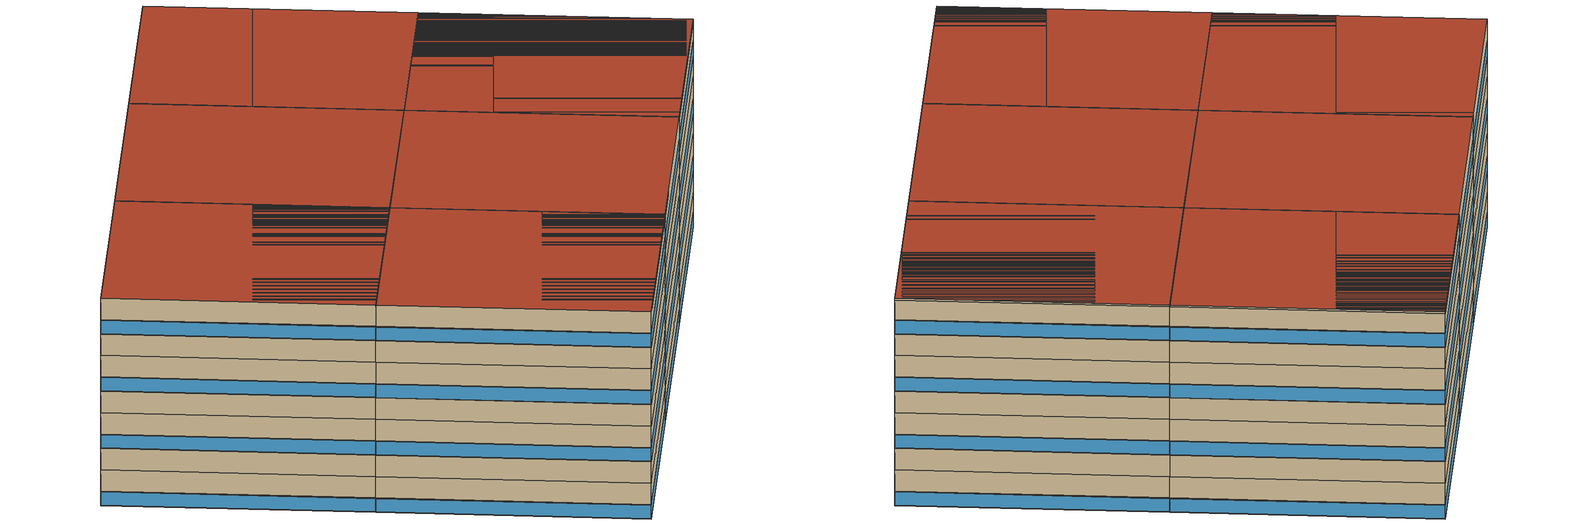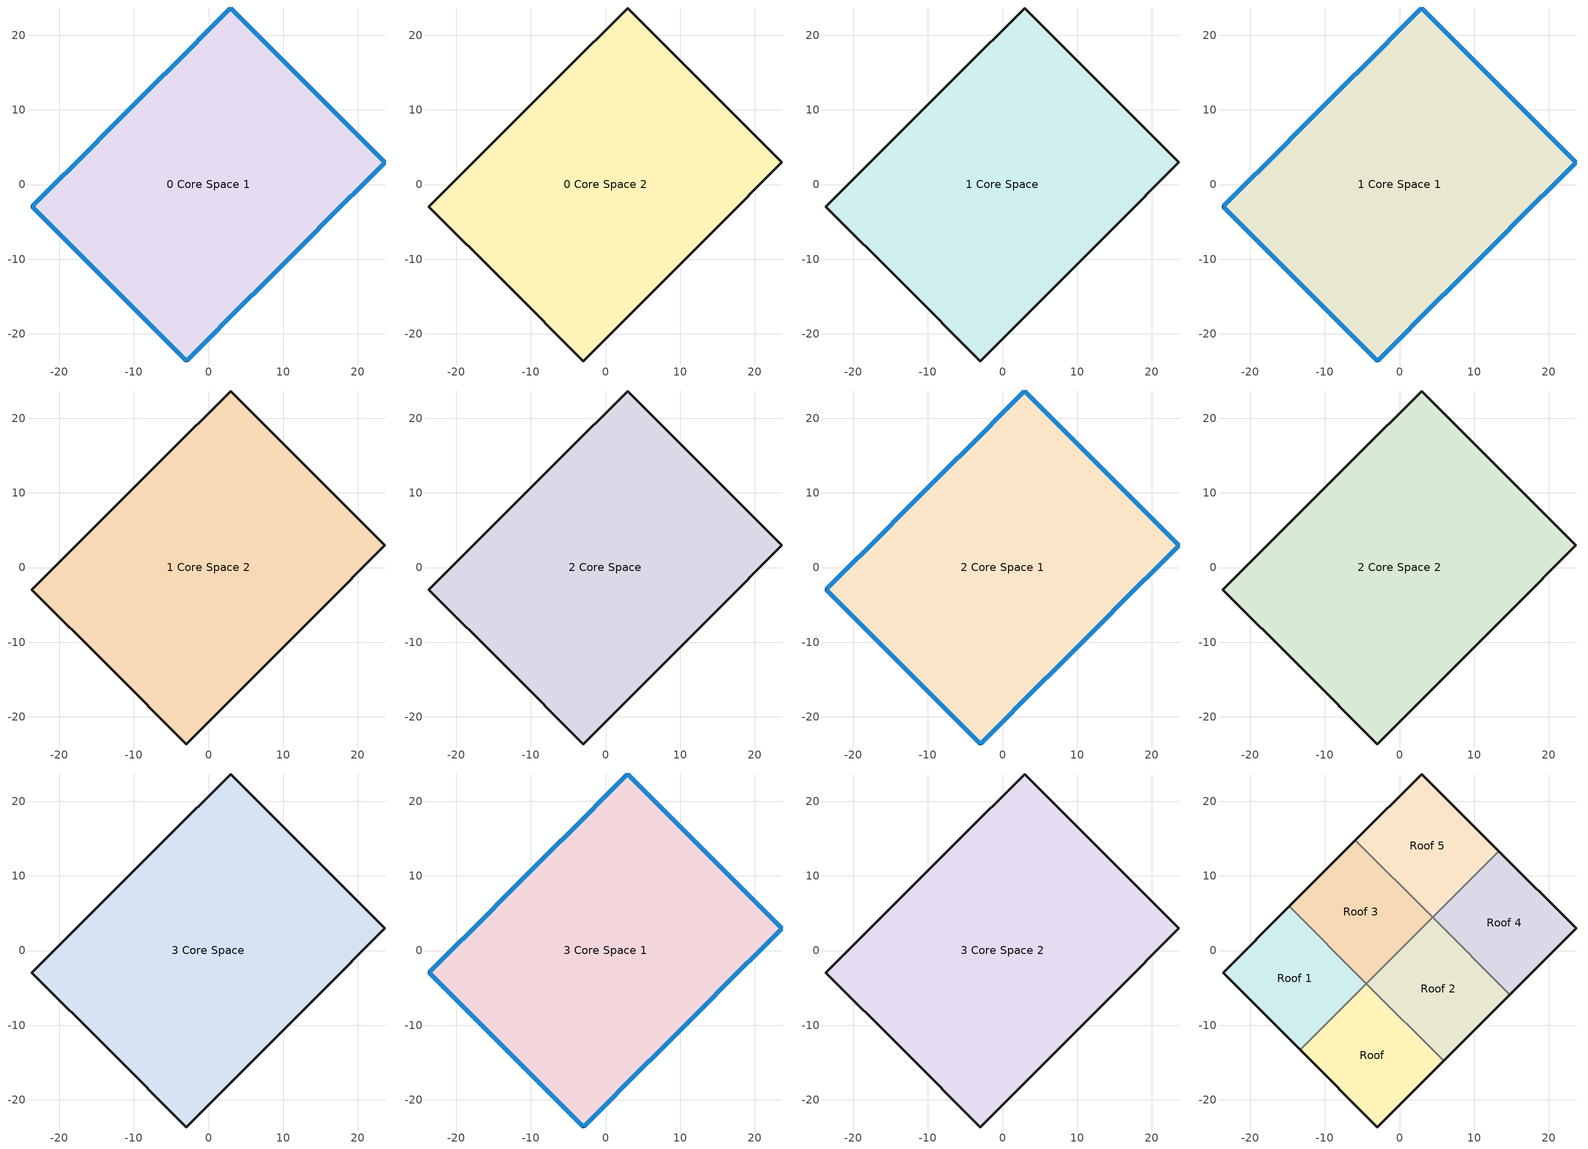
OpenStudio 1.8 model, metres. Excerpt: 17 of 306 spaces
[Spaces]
0 Core Space 1
 floor to 0 Core Space: -2.96,-23.65 -13.31,-13.31 -23.65,-2.96 -14.78,5.91 -5.91,14.78 2.96,23.65 13.31,13.31 23.65,2.96 14.78,-5.91 5.91,-14.78 z1.25
 wall outside: -13.31,-13.31 -2.96,-23.65 5.91,-14.78 14.78,-5.91 23.65,2.96 13.31,13.31 2.96,23.65 -5.91,14.78 -14.78,5.91 -23.65,-2.96 -13.31,-13.31 z1.25:2.08
 window: -23.63,-2.98 -13.33,-13.29 / 5.93,-14.76 14.76,-5.93 / -13.29,-13.33 -2.98,-23.63 / -5.93,14.76 -14.76,5.93 / 13.29,13.33 2.98,23.63 / -2.94,-23.63 5.89,-14.8 / 2.94,23.63 -5.89,14.8 / -14.8,5.89 -23.63,-2.94 / 14.8,-5.89 23.63,2.94 / 23.63,2.98 13.33,13.29 z1.27:2.05
0 Core Space 2
 floor to 0 Core Space 1: -2.96,-23.65 -13.31,-13.31 -23.65,-2.96 -14.78,5.91 -5.91,14.78 2.96,23.65 13.31,13.31 23.65,2.96 14.78,-5.91 5.91,-14.78 z2.08
 wall outside: -13.31,-13.31 -2.96,-23.65 5.91,-14.78 14.78,-5.91 23.65,2.96 13.31,13.31 2.96,23.65 -5.91,14.78 -14.78,5.91 -23.65,-2.96 -13.31,-13.31 z2.08:3.33
1 Core Space
 floor to 0 Core Space 2: -2.96,-23.65 -13.31,-13.31 -23.65,-2.96 -14.78,5.91 -5.91,14.78 2.96,23.65 13.31,13.31 23.65,2.96 14.78,-5.91 5.91,-14.78 z3.33
 wall outside: -13.31,-13.31 -2.96,-23.65 5.91,-14.78 14.78,-5.91 23.65,2.96 13.31,13.31 2.96,23.65 -5.91,14.78 -14.78,5.91 -23.65,-2.96 -13.31,-13.31 z3.33:4.58
1 Core Space 1
 floor to 1 Core Space: -2.96,-23.65 -13.31,-13.31 -23.65,-2.96 -14.78,5.91 -5.91,14.78 2.96,23.65 13.31,13.31 23.65,2.96 14.78,-5.91 5.91,-14.78 z4.58
 wall outside: -13.31,-13.31 -2.96,-23.65 5.91,-14.78 14.78,-5.91 23.65,2.96 13.31,13.31 2.96,23.65 -5.91,14.78 -14.78,5.91 -23.65,-2.96 -13.31,-13.31 z4.58:5.41
 window: -14.8,5.89 -23.63,-2.94 / -13.29,-13.33 -2.98,-23.63 / -23.63,-2.98 -13.33,-13.29 / -5.93,14.76 -14.76,5.93 / -2.94,-23.63 5.89,-14.8 / 13.29,13.33 2.98,23.63 / 2.94,23.63 -5.89,14.8 / 14.8,-5.89 23.63,2.94 / 5.93,-14.76 14.76,-5.93 / 23.63,2.98 13.33,13.29 z4.6:5.38
1 Core Space 2
 floor to 1 Core Space 1: -2.96,-23.65 -13.31,-13.31 -23.65,-2.96 -14.78,5.91 -5.91,14.78 2.96,23.65 13.31,13.31 23.65,2.96 14.78,-5.91 5.91,-14.78 z5.41
 wall outside: -13.31,-13.31 -2.96,-23.65 5.91,-14.78 14.78,-5.91 23.65,2.96 13.31,13.31 2.96,23.65 -5.91,14.78 -14.78,5.91 -23.65,-2.96 -13.31,-13.31 z5.41:6.66
2 Core Space
 floor to 1 Core Space 2: -2.96,-23.65 -13.31,-13.31 -23.65,-2.96 -14.78,5.91 -5.91,14.78 2.96,23.65 13.31,13.31 23.65,2.96 14.78,-5.91 5.91,-14.78 z6.66
 wall outside: -13.31,-13.31 -2.96,-23.65 5.91,-14.78 14.78,-5.91 23.65,2.96 13.31,13.31 2.96,23.65 -5.91,14.78 -14.78,5.91 -23.65,-2.96 -13.31,-13.31 z6.66:7.91
2 Core Space 1
 floor to 2 Core Space: -2.96,-23.65 -13.31,-13.31 -23.65,-2.96 -14.78,5.91 -5.91,14.78 2.96,23.65 13.31,13.31 23.65,2.96 14.78,-5.91 5.91,-14.78 z7.91
 wall outside: -13.31,-13.31 -2.96,-23.65 5.91,-14.78 14.78,-5.91 23.65,2.96 13.31,13.31 2.96,23.65 -5.91,14.78 -14.78,5.91 -23.65,-2.96 -13.31,-13.31 z7.91:8.74
 window: -13.29,-13.33 -2.98,-23.63 / 14.8,-5.89 23.63,2.94 / -2.94,-23.63 5.89,-14.8 / -5.93,14.76 -14.76,5.93 / -14.8,5.89 -23.63,-2.94 / -23.63,-2.98 -13.33,-13.29 / 2.94,23.63 -5.89,14.8 / 23.63,2.98 13.33,13.29 / 13.29,13.33 2.98,23.63 / 5.93,-14.76 14.76,-5.93 z7.93:8.71
2 Core Space 2
 floor to 2 Core Space 1: -2.96,-23.65 -13.31,-13.31 -23.65,-2.96 -14.78,5.91 -5.91,14.78 2.96,23.65 13.31,13.31 23.65,2.96 14.78,-5.91 5.91,-14.78 z8.74
 wall outside: -13.31,-13.31 -2.96,-23.65 5.91,-14.78 14.78,-5.91 23.65,2.96 13.31,13.31 2.96,23.65 -5.91,14.78 -14.78,5.91 -23.65,-2.96 -13.31,-13.31 z8.74:9.99
3 Core Space
 floor to 2 Core Space 2: -2.96,-23.65 -13.31,-13.31 -23.65,-2.96 -14.78,5.91 -5.91,14.78 2.96,23.65 13.31,13.31 23.65,2.96 14.78,-5.91 5.91,-14.78 z9.99
 wall outside: -13.31,-13.31 -2.96,-23.65 5.91,-14.78 14.78,-5.91 23.65,2.96 13.31,13.31 2.96,23.65 -5.91,14.78 -14.78,5.91 -23.65,-2.96 -13.31,-13.31 z9.99:11.24
3 Core Space 1
 floor to 3 Core Space: -2.96,-23.65 -13.31,-13.31 -23.65,-2.96 -14.78,5.91 -5.91,14.78 2.96,23.65 13.31,13.31 23.65,2.96 14.78,-5.91 5.91,-14.78 z11.24
 wall outside: -13.31,-13.31 -2.96,-23.65 5.91,-14.78 14.78,-5.91 23.65,2.96 13.31,13.31 2.96,23.65 -5.91,14.78 -14.78,5.91 -23.65,-2.96 -13.31,-13.31 z11.24:12.07
 window: -14.8,5.89 -23.63,-2.94 / 13.29,13.33 2.98,23.63 / 23.63,2.98 13.33,13.29 / 2.94,23.63 -5.89,14.8 / -13.29,-13.33 -2.98,-23.63 / -23.63,-2.98 -13.33,-13.29 / -5.93,14.76 -14.76,5.93 / -2.94,-23.63 5.89,-14.8 / 5.93,-14.76 14.76,-5.93 / 14.8,-5.89 23.63,2.94 z11.26:12.04
3 Core Space 2
 floor to 3 Core Space 1: -2.96,-23.65 -13.31,-13.31 -23.65,-2.96 -14.78,5.91 -5.91,14.78 2.96,23.65 13.31,13.31 23.65,2.96 14.78,-5.91 5.91,-14.78 z12.07
 wall outside: -13.31,-13.31 -2.96,-23.65 5.91,-14.78 14.78,-5.91 23.65,2.96 13.31,13.31 2.96,23.65 -5.91,14.78 -14.78,5.91 -23.65,-2.96 -13.31,-13.31 z12.07:13.32
 roof outside: 5.91,-14.78 14.78,-5.91 23.65,2.96 13.31,13.31 2.96,23.65 -5.91,14.78 -14.78,5.91 -23.65,-2.96 -13.31,-13.31 -2.96,-23.65 z13.32
Roof
 floor ground: -2.96,-23.65 -13.31,-13.31 -4.44,-4.44 5.91,-14.78 z13.22
 wall outside: -13.31,-13.31 -2.96,-23.65 5.91,-14.78 z13.22:13.32
 wall to Roof 1: -4.44,-4.44 -13.31,-13.31 z13.22:13.32
 wall to Roof 2: 5.91,-14.78 -4.44,-4.44 z13.22:13.32
 roof outside: 5.91,-14.78 -4.44,-4.44 -13.31,-13.31 -2.96,-23.65 z13.32
Roof 1
 floor ground: -13.31,-13.31 -23.65,-2.96 -14.78,5.91 -4.44,-4.44 z13.22
 wall outside: -14.78,5.91 -23.65,-2.96 -13.31,-13.31 z13.22:13.32
 wall to Roof 3: -4.44,-4.44 -14.78,5.91 z13.22:13.32
 roof outside: -4.44,-4.44 -14.78,5.91 -23.65,-2.96 -13.31,-13.31 z13.32
Roof 2
 floor ground: 5.91,-14.78 -4.44,-4.44 4.44,4.44 14.78,-5.91 z13.22
 wall outside: 5.91,-14.78 14.78,-5.91 z13.22:13.32
 wall to Roof 3: 4.44,4.44 -4.44,-4.44 z13.22:13.32
 wall to Roof 4: 14.78,-5.91 4.44,4.44 z13.22:13.32
 roof outside: 14.78,-5.91 4.44,4.44 -4.44,-4.44 5.91,-14.78 z13.32
Roof 3
 floor ground: -4.44,-4.44 -14.78,5.91 -5.91,14.78 4.44,4.44 z13.22
 wall outside: -5.91,14.78 -14.78,5.91 z13.22:13.32
 wall to Roof 5: 4.44,4.44 -5.91,14.78 z13.22:13.32
 roof outside: 4.44,4.44 -5.91,14.78 -14.78,5.91 -4.44,-4.44 z13.32
Roof 4
 floor ground: 14.78,-5.91 4.44,4.44 13.31,13.31 23.65,2.96 z13.22
 wall outside: 14.78,-5.91 23.65,2.96 13.31,13.31 z13.22:13.32
 wall to Roof 5: 13.31,13.31 4.44,4.44 z13.22:13.32
 roof outside: 23.65,2.96 13.31,13.31 4.44,4.44 14.78,-5.91 z13.32
Roof 5
 floor ground: 4.44,4.44 -5.91,14.78 2.96,23.65 13.31,13.31 z13.22
 wall outside: 13.31,13.31 2.96,23.65 -5.91,14.78 z13.22:13.32
 roof outside: 13.31,13.31 2.96,23.65 -5.91,14.78 4.44,4.44 z13.32
[Building]
Building 1: North Axis {deg}=0; Default Construction Set=MyConsturction
[Construction]
ASHRAE 90.1-2004 ExtWall Mass ClimateZone 6: 1IN Stucco, 8IN CONCRETE HW RefBldg, Mass NonRes Wall Insulation-1.69, 1/2IN Gypsum
Interior Window: Clear 3mm
Interior Partition: G05 25mm wood
Exterior Door: F08 Metal surface, I01 25mm insulation board
ASHRAE 90.1-2004 ExtWindow ClimateZone 4-6: Fixed Window 3.24/0.39/0.31
[Material] Thermal Absorptance=0.9
Name | Roughness | Thickness {m} | Conductivity {W/m-K} | Density {kg/m3} | Specific Heat {J/kg-K} | Solar Absorptance | Visible Absorptance
1IN Stucco | Smooth | 0.0253 | 0.6918 | 1858 | 837 | 0.92 | 0.92
8IN CONCRETE HW RefBldg | Rough | 0.2032 | 1.311 | 2240 | 836.8 | 0.7 | 0.7
Mass NonRes Wall Insulation-1.69 | MediumRough | 0.0623673 | 0.049 | 265 | 836.8 | 0.7 | 0.7
1/2IN Gypsum | Smooth | 0.0127 | 0.16 | 784.9 | 830 | 0.4 | 0.4
G05 25mm wood | MediumSmooth | 0.0254 | 0.15 | 608 | 1630 | 0.5 | 0.5
F08 Metal surface | Smooth | 0.0008 | 45.28 | 7824 | 500 | 0.7 | 0.7
I01 25mm insulation board | MediumRough | 0.0254 | 0.03 | 43 | 1210 | 0.6 | 0.6
[WindowMaterial:SimpleGlazingSystem]
Fixed Window 3.24/0.39/0.31: U-Factor {W/m2-K}=3.23646; Solar Heat Gain Coefficient=0.39; Visible Transmittance=0.31
[WindowMaterial:Glazing]
Clear 3mm: Optical Data Type=SpectralAverage; Thickness {m}=0.003; Solar Transmittance at Normal Incidence=0.837; Front Side Solar Reflectance at Normal Incidence=0.075; Back Side Solar Reflectance at Normal Incidence=0; Visible Transmittance at Normal Incidence=0.898; Front Side Visible Reflectance at Normal Incidence=0.081; Back Side Visible Reflectance at Normal Incidence=0; Infrared Transmittance at Normal Incidence=0; Front Side Infrared Hemispherical Emissivity=0.84; Back Side Infrared Hemispherical Emissivity=0.84; Conductivity {W/m-K}=0.9; Dirt Correction Factor for Solar and Visible Transmittance=1; Solar Diffusing=No
[DefaultConstructionSet]
MyConsturction: Default Exterior Surface Constructions=Default Surface Constructions 1; Default Interior Surface Constructions=Default Surface Constructions 1; Default Ground Contact Surface Constructions=Default Surface Constructions 1; Default Exterior SubSurface Constructions=Default Sub Surface Constructions 1; Default Interior SubSurface Constructions=Default Sub Surface Constructions 1; Interior Partition Construction=Interior Partition
[DefaultSurfaceConstructions]
Default Surface Constructions 1: Floor Construction=ASHRAE 90.1-2004 ExtWall Mass ClimateZone 6; Wall Construction=ASHRAE 90.1-2004 ExtWall Mass ClimateZone 6; Roof Ceiling Construction=ASHRAE 90.1-2004 ExtWall Mass ClimateZone 6
[DefaultSubSurfaceConstructions]
Default Sub Surface Constructions 1: Fixed Window Construction=ASHRAE 90.1-2004 ExtWindow ClimateZone 4-6; Operable Window Construction=ASHRAE 90.1-2004 ExtWindow ClimateZone 4-6; Door Construction=Exterior Door; Glass Door Construction=ASHRAE 90.1-2004 ExtWindow ClimateZone 4-6; Skylight Construction=ASHRAE 90.1-2004 ExtWindow ClimateZone 4-6; Tubular Daylight Dome Construction=Interior Window; Tubular Daylight Diffuser Construction=Interior Window
[BuildingStory]
Name | Nominal Z Coordinate {m} | Nominal Floor to Floor Height {m}
smallforcfd:Story 2 | 1.24875 | 0.8325
smallforcfd:Story 3 | 2.08125 | 1.24875
smallforcfd:Story 4 | 3.33 | 1.24875
smallforcfd:Story 5 | 4.57875 | 0.8325
smallforcfd:Story 6 | 5.41125 | 1.24875
smallforcfd:Story 7 | 6.66 | 1.24875
smallforcfd:Story 8 | 7.90875 | 0.8325
smallforcfd:Story 9 | 8.74125 | 1.24875
smallforcfd:Story 10 | 9.99 | 1.24875
smallforcfd:Story 11 | 11.23875 | 0.8325
smallforcfd:Story 12 | 12.07125 | 1.24875
[Space]
Name | Building Story | Thermal Zone
0 Core Space 1 | smallforcfd:Story 2 | Thermal Zone 1
0 Core Space 2 | smallforcfd:Story 3 | Thermal Zone 10
1 Core Space | smallforcfd:Story 4 | Thermal Zone 8
1 Core Space 1 | smallforcfd:Story 5 | Thermal Zone 3
1 Core Space 2 | smallforcfd:Story 6 | Thermal Zone 6
2 Core Space | smallforcfd:Story 7 | Thermal Zone 9
2 Core Space 1 | smallforcfd:Story 8 | Thermal Zone 7
2 Core Space 2 | smallforcfd:Story 9 | Thermal Zone 12
3 Core Space | smallforcfd:Story 10 | Thermal Zone 5
3 Core Space 1 | smallforcfd:Story 11 | Thermal Zone 2
3 Core Space 2 | smallforcfd:Story 12 | Thermal Zone 11
Roof |  | Thermal Zone 13
Roof 1 |  | Thermal Zone 14
Roof 2 |  | Thermal Zone 15
Roof 3 |  | Thermal Zone 16
Roof 4 |  | Thermal Zone 17
Roof 5 |  | Thermal Zone 18
[ThermalZone] Use Ideal Air Loads=No
Thermal Zone 1; Thermal Zone 2; Thermal Zone 3; Thermal Zone 5; Thermal Zone 6; Thermal Zone 7; Thermal Zone 8; Thermal Zone 9; Thermal Zone 10; Thermal Zone 11; Thermal Zone 12; Thermal Zone 13; Thermal Zone 14; Thermal Zone 15; Thermal Zone 16; Thermal Zone 17; Thermal Zone 18
